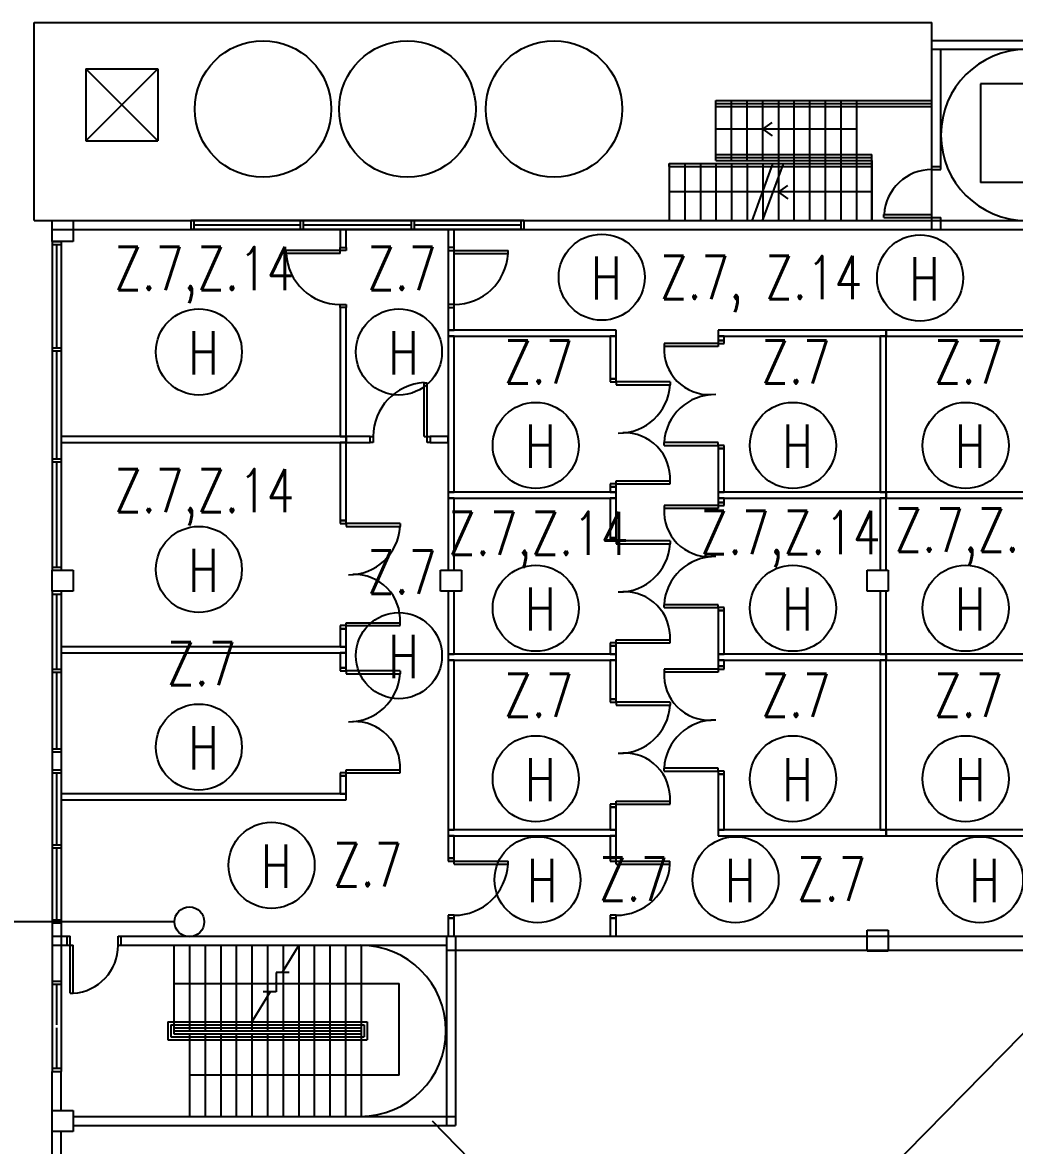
# Model space of a CAD drawing. Extents: x 134044 to 2458691, y -1196082 to 3409924.
# Drawn here: x 134178.1 to 134229.9, y 154011.6 to 154070.2 of the extents above; entities that cross this region are included whole.
import ezdxf

# ---------------------------------------------------------------- set-up
doc = ezdxf.new("R2010")
doc.units = 0
doc.layers.get('0').update_dxf_attribs({"linetype": 'CONTINUOUS'})
for name, color, linetype in [('000_-_ARCHITECT', 251, 'CONTINUOUS'), ('1', 251, 'CONTINUOUS'), ('2', 2, 'CONTINUOUS'), ('5', 4, 'CONTINUOUS'), ('CON1', 251, 'CONTINUOUS'), ('DOOR', 251, 'CONTINUOUS'), ('DR', 251, 'CONTINUOUS'), ('F-_DDIM', 251, 'CONTINUOUS'), ('F-OP', 5, 'CONTINUOUS'), ('F-WIN', 5, 'CONTINUOUS'), ('F_COL', 3, 'CONTINUOUS'), ('MIMIC_SIZE', 7, 'CONTINUOUS'), ('WALL_GYPSUM', 251, 'CONTINUOUS')]:
    doc.layers.add(name, color=color, linetype=linetype)
doc.styles.add('PLOT02__REVB$0$NARROW', font='SIMPLEX', dxfattribs={"width": 0.75})

msp = doc.modelspace()

# ---------------------------------------------------------------- linework, layer by layer
at = {"color": 1, "linetype": 'BYBLOCK'}
for centre, radius in [((134208.366, 154056.925), 2.25), ((134225.005, 154056.883), 2.25), ((134187.301, 154053.018), 2.25), ((134197.76, 154053.018), 2.25), ((134204.916, 154048.135), 2.25), ((134218.362, 154048.135), 2.25), ((134227.389, 154048.135), 2.25), ((134187.301, 154041.652), 2.25), ((134204.916, 154039.627), 2.25), ((134218.362, 154039.627), 2.25), ((134227.389, 154039.627), 2.25), ((134197.76, 154037.15), 2.25), ((134187.301, 154032.371), 2.25), ((134204.916, 154030.714), 2.25), ((134218.362, 154030.714), 2.25), ((134227.389, 154030.714), 2.25), ((134191.102, 154026.193), 2.25), ((134205.006, 154025.438), 2.25), ((134215.359, 154025.438), 2.25), ((134228.135, 154025.438), 2.25), ((134186.805, 154023.241), 0.778)]:
    msp.add_circle(centre, radius, dxfattribs=at)
at = {"layer": '000_-_ARCHITECT', "color": 0, "linetype": 'BYBLOCK'}
for p, q in [((134240.32, 154067.023), (134228.163, 154067.023)), ((134228.163, 154067.023), (134228.163, 154061.872)), ((134225.627, 154062.709), (134226.097, 154062.709)), ((134225.627, 154062.552), (134225.627, 154062.709)), ((134226.097, 154062.552), (134226.097, 154062.709)), ((134225.627, 154062.552), (134226.097, 154062.552)), ((134239.536, 154061.872), (134228.163, 154061.872)), ((134223.118, 154060.199), (134225.627, 154060.199)), ((134223.118, 154060.043), (134223.118, 154060.199)), ((134223.118, 154060.043), (134226.097, 154060.043)), ((134225.627, 154059.886), (134225.627, 154060.199)), ((134225.627, 154059.886), (134226.097, 154059.886)), ((134226.097, 154059.886), (134226.097, 154060.043)), ((134180.417, 154022.015), (134180.417, 154022.485)), ((134180.417, 154022.485), (134180.574, 154022.485)), ((134180.574, 154019.506), (134180.574, 154022.485)), ((134183.083, 154022.015), (134183.083, 154022.485)), ((134183.083, 154022.485), (134183.239, 154022.485)), ((134183.239, 154022.015), (134183.239, 154022.485)), ((134180.417, 154022.015), (134180.73, 154022.015)), ((134180.73, 154019.506), (134180.73, 154022.015)), ((134183.083, 154022.015), (134183.239, 154022.015)), ((134180.574, 154019.506), (134180.73, 154019.506)), ((134185.999, 154017.702), (134195.785, 154017.702)), ((134195.785, 154017.859), (134195.785, 154017.702)), ((134185.999, 154017.389), (134195.785, 154017.389)), ((134195.785, 154017.389), (134195.785, 154017.232))]:
    msp.add_line(p, q, dxfattribs=at)
for centre, start, end in [((134225.627, 154060.043), 90, 176.41668), ((134180.574, 154022.015), 273.58332, 0)]:
    msp.add_arc(centre, 2.509, start, end, dxfattribs=at)
at = {"layer": '1', "color": 0, "linetype": 'BYBLOCK'}
for p, q in [((134216.785, 154064.659), (134217.273, 154065.007)), ((134221.675, 154064.659), (134214.336, 154064.659)), ((134216.785, 154064.659), (134217.273, 154064.311)), ((134217.6, 154061.366), (134218.089, 154061.714)), ((134222.49, 154061.386), (134211.89, 154061.386)), ((134217.6, 154061.366), (134218.089, 154061.018)), ((134235.381, 154022.485), (134180.103, 153966.267)), ((134185.999, 154020.015), (134197.782, 154020.015)), ((134197.782, 154015.227), (134197.782, 154020.015)), ((134197.782, 154015.227), (134186.815, 154015.227)), ((134199.501, 154012.841), (134245.025, 153966.267))]:
    msp.add_line(p, q, dxfattribs=at)
at = {"layer": '2', "color": 0, "linetype": 'BYBLOCK'}
for p, q in [((134181.396, 154067.806), (134181.396, 154064.043)), ((134181.396, 154067.806), (134185.159, 154067.806)), ((134181.396, 154067.806), (134185.159, 154064.043)), ((134181.396, 154064.043), (134185.159, 154067.806)), ((134185.159, 154067.806), (134185.159, 154064.043)), ((134181.396, 154064.043), (134185.159, 154064.043))]:
    msp.add_line(p, q, dxfattribs=at)
at = {"layer": '5', "color": 0, "linetype": 'BYBLOCK'}
for p, q in [((134185.686, 154018.016), (134196.098, 154018.016)), ((134185.686, 154018.016), (134185.686, 154017.075)), ((134185.843, 154017.859), (134195.942, 154017.859)), ((134185.843, 154017.859), (134185.843, 154017.232)), ((134195.942, 154017.859), (134195.942, 154017.232)), ((134196.098, 154018.016), (134196.098, 154017.075)), ((134185.686, 154017.075), (134196.098, 154017.075)), ((134185.843, 154017.232), (134195.942, 154017.232))]:
    msp.add_line(p, q, dxfattribs=at)
at = {"layer": 'CON1', "color": 0, "linetype": 'BYBLOCK'}
for p, q in [((134178.692, 154070.236), (134225.627, 154070.236)), ((134178.692, 154059.886), (134178.692, 154070.236)), ((134225.627, 154059.415), (134225.627, 154070.236)), ((134225.627, 154069.295), (134245.495, 154069.295)), ((134245.495, 154068.824), (134225.627, 154068.824)), ((134226.097, 154062.552), (134226.097, 154068.824)), ((134214.336, 154063.022), (134222.49, 154063.022)), ((134222.49, 154059.886), (134222.49, 154063.022)), ((134178.692, 154059.886), (134245.495, 154059.886)), ((134226.097, 154059.415), (134226.097, 154059.919)), ((134179.633, 154059.415), (134241.575, 154059.415)), ((134179.633, 154032.129), (134180.103, 154032.129)), ((134179.633, 154032.129), (134179.633, 154031.189)), ((134180.103, 154032.129), (134180.103, 154031.189)), ((134179.633, 154031.189), (134180.103, 154031.189)), ((134179.633, 154023.191), (134179.633, 154020.133)), ((134180.103, 154023.191), (134180.103, 154020.133)), ((134179.633, 154022.485), (134180.417, 154022.485)), ((134183.239, 154022.485), (134237.302, 154022.485)), ((134200.254, 154022.485), (134200.254, 154012.606)), ((134200.724, 154022.485), (134200.724, 154012.606)), ((134179.633, 154022.015), (134180.417, 154022.015)), ((134183.239, 154022.015), (134200.254, 154022.015)), ((134200.254, 154021.764), (134235.381, 154021.764)), ((134179.633, 153965.796), (134179.633, 154015.428)), ((134180.103, 154013.39), (134180.103, 154015.428)), ((134180.73, 154013.076), (134200.724, 154013.076)), ((134180.103, 153965.796), (134180.103, 154012.292)), ((134180.73, 154012.606), (134200.724, 154012.606))]:
    msp.add_line(p, q, dxfattribs=at)
at = {"layer": 'DOOR', "color": 0, "linetype": 'BYBLOCK'}
for p, q in [((134214.446, 154053.456), (134211.626, 154053.456)), ((134211.626, 154053.456), (134211.626, 154053.143)), ((134214.446, 154053.3), (134211.626, 154053.3)), ((134214.759, 154053.613), (134214.446, 154053.613)), ((134214.446, 154053.613), (134214.446, 154053.456)), ((134214.446, 154053.456), (134214.759, 154053.456)), ((134214.446, 154053.456), (134214.446, 154053.3)), ((134214.759, 154053.456), (134214.759, 154053.613)), ((134208.8, 154051.608), (134208.8, 154051.451)), ((134209.114, 154051.608), (134208.8, 154051.608)), ((134209.114, 154051.451), (134209.114, 154051.608)), ((134208.8, 154051.451), (134209.114, 154051.451)), ((134209.114, 154051.451), (134209.114, 154051.294)), ((134211.934, 154051.451), (134209.114, 154051.451)), ((134209.114, 154051.294), (134211.934, 154051.294)), ((134211.934, 154051.451), (134211.934, 154051.294)), ((134214.446, 154048.281), (134211.626, 154048.281)), ((134211.626, 154048.125), (134211.626, 154048.281)), ((134211.626, 154048.125), (134214.446, 154048.125)), ((134214.446, 154048.125), (134214.446, 154048.281)), ((134214.759, 154048.125), (134214.446, 154048.125)), ((134214.446, 154048.125), (134214.446, 154047.968)), ((134214.446, 154047.968), (134214.759, 154047.968)), ((134214.759, 154047.968), (134214.759, 154048.125)), ((134209.114, 154046.119), (134209.114, 154046.276)), ((134209.114, 154046.276), (134211.934, 154046.276)), ((134211.934, 154046.119), (134211.934, 154046.433)), ((134208.8, 154046.119), (134208.8, 154045.962)), ((134209.114, 154046.119), (134208.8, 154046.119)), ((134208.8, 154045.962), (134209.114, 154045.962)), ((134209.114, 154045.962), (134209.114, 154046.119)), ((134209.114, 154046.119), (134211.934, 154046.119)), ((134214.759, 154045.145), (134214.446, 154045.145)), ((134214.446, 154045.145), (134214.446, 154044.988)), ((134214.759, 154044.988), (134214.759, 154045.145)), ((134214.446, 154044.988), (134211.626, 154044.988)), ((134211.626, 154044.988), (134211.626, 154044.675)), ((134214.446, 154044.832), (134211.626, 154044.832)), ((134214.446, 154044.988), (134214.759, 154044.988)), ((134214.446, 154044.988), (134214.446, 154044.832)), ((134194.687, 154044.204), (134194.687, 154044.047)), ((134195.001, 154044.204), (134194.687, 154044.204)), ((134194.687, 154044.047), (134195.001, 154044.047)), ((134195.001, 154044.047), (134195.001, 154044.204)), ((134195.001, 154044.047), (134195.001, 154043.891)), ((134197.82, 154044.047), (134195.001, 154044.047)), ((134195.001, 154043.891), (134197.82, 154043.891)), ((134197.82, 154044.047), (134197.82, 154043.891)), ((134208.8, 154043.303), (134208.8, 154043.146)), ((134209.114, 154043.303), (134208.8, 154043.303)), ((134209.114, 154043.146), (134209.114, 154043.303)), ((134208.8, 154043.146), (134209.114, 154043.146)), ((134209.114, 154043.146), (134209.114, 154042.989)), ((134211.934, 154043.146), (134209.114, 154043.146)), ((134209.114, 154042.989), (134211.934, 154042.989)), ((134211.934, 154043.146), (134211.934, 154042.989)), ((134214.446, 154039.813), (134211.626, 154039.813)), ((134211.626, 154039.657), (134211.626, 154039.813)), ((134214.446, 154039.657), (134214.446, 154039.813)), ((134211.626, 154039.657), (134214.446, 154039.657)), ((134214.759, 154039.657), (134214.446, 154039.657)), ((134214.446, 154039.657), (134214.446, 154039.5)), ((134214.446, 154039.5), (134214.759, 154039.5)), ((134214.759, 154039.5), (134214.759, 154039.657)), ((134194.687, 154038.716), (134194.687, 154038.559)), ((134195.001, 154038.716), (134194.687, 154038.716)), ((134195.001, 154038.716), (134195.001, 154038.872)), ((134195.001, 154038.872), (134197.82, 154038.872)), ((134195.001, 154038.559), (134195.001, 154038.716)), ((134195.001, 154038.716), (134197.82, 154038.716)), ((134197.82, 154038.716), (134197.82, 154039.029)), ((134194.687, 154038.559), (134195.001, 154038.559)), ((134211.934, 154037.814), (134211.934, 154038.128)), ((134208.8, 154037.814), (134208.8, 154037.657)), ((134209.114, 154037.814), (134208.8, 154037.814)), ((134208.8, 154037.657), (134209.114, 154037.657)), ((134209.114, 154037.814), (134209.114, 154037.971)), ((134209.114, 154037.971), (134211.934, 154037.971)), ((134209.114, 154037.657), (134209.114, 154037.814)), ((134209.114, 154037.814), (134211.934, 154037.814)), ((134194.687, 154036.52), (134194.687, 154036.363)), ((134195.001, 154036.52), (134194.687, 154036.52)), ((134194.687, 154036.363), (134195.001, 154036.363)), ((134195.001, 154036.363), (134195.001, 154036.52)), ((134195.001, 154036.363), (134195.001, 154036.207)), ((134197.82, 154036.363), (134195.001, 154036.363)), ((134197.82, 154036.363), (134197.82, 154036.207)), ((134214.446, 154036.446), (134211.626, 154036.446)), ((134211.626, 154036.446), (134211.626, 154036.132)), ((134214.446, 154036.289), (134211.626, 154036.289)), ((134214.759, 154036.603), (134214.446, 154036.603)), ((134214.446, 154036.603), (134214.446, 154036.446)), ((134214.446, 154036.446), (134214.759, 154036.446)), ((134214.446, 154036.446), (134214.446, 154036.289)), ((134214.759, 154036.446), (134214.759, 154036.603)), ((134195.001, 154036.207), (134197.82, 154036.207)), ((134208.8, 154034.874), (134208.8, 154034.717)), ((134209.114, 154034.874), (134208.8, 154034.874)), ((134208.8, 154034.717), (134209.114, 154034.717)), ((134209.114, 154034.717), (134209.114, 154034.874)), ((134209.114, 154034.717), (134209.114, 154034.56)), ((134211.934, 154034.717), (134209.114, 154034.717)), ((134209.114, 154034.56), (134211.934, 154034.56)), ((134211.934, 154034.717), (134211.934, 154034.56)), ((134194.687, 154031.032), (134194.687, 154030.875)), ((134195.001, 154031.032), (134194.687, 154031.032)), ((134195.001, 154031.032), (134195.001, 154031.189)), ((134195.001, 154031.189), (134197.82, 154031.189)), ((134195.001, 154030.875), (134195.001, 154031.032)), ((134195.001, 154031.032), (134197.82, 154031.032)), ((134197.82, 154031.032), (134197.82, 154031.345)), ((134214.446, 154031.271), (134211.626, 154031.271)), ((134211.626, 154031.114), (134211.626, 154031.271)), ((134211.626, 154031.114), (134214.446, 154031.114)), ((134214.446, 154031.114), (134214.446, 154031.271)), ((134214.759, 154031.114), (134214.446, 154031.114)), ((134214.446, 154031.114), (134214.446, 154030.957)), ((134214.446, 154030.957), (134214.759, 154030.957)), ((134214.759, 154030.957), (134214.759, 154031.114)), ((134194.687, 154030.875), (134195.001, 154030.875)), ((134208.8, 154029.385), (134208.8, 154029.228)), ((134209.114, 154029.385), (134208.8, 154029.385)), ((134208.8, 154029.228), (134209.114, 154029.228)), ((134209.114, 154029.385), (134209.114, 154029.542)), ((134209.114, 154029.542), (134211.934, 154029.542)), ((134209.114, 154029.228), (134209.114, 154029.385)), ((134209.114, 154029.385), (134211.934, 154029.385)), ((134211.934, 154029.385), (134211.934, 154029.699))]:
    msp.add_line(p, q, dxfattribs=at)
for centre in [(134190.656, 154065.713), (134198.208, 154065.713), (134205.87, 154065.713)]:
    msp.add_circle(centre, 3.568, dxfattribs=at)
for centre, radius, start, end in [((134213.989, 154053.154), 2.367, 176.46199, 272.41208), ((134209.274, 154051.443), 2.663, 269.09168, 356.98068), ((134214.286, 154048.132), 2.663, 89.09168, 176.98068), ((134209.571, 154046.422), 2.367, 356.46199, 92.41208), ((134213.989, 154044.685), 2.367, 176.46199, 272.41208), ((134195.161, 154044.04), 2.663, 269.09168, 356.98068), ((134209.274, 154043.138), 2.663, 269.09168, 356.98068), ((134214.286, 154039.664), 2.663, 89.09168, 176.98068), ((134195.457, 154039.019), 2.367, 356.46199, 92.41208), ((134209.571, 154038.117), 2.367, 356.46199, 92.41208), ((134213.989, 154036.143), 2.367, 176.46199, 272.41208), ((134195.161, 154036.356), 2.663, 269.09168, 356.98068), ((134209.274, 154034.709), 2.663, 269.09168, 356.98068), ((134195.457, 154031.335), 2.367, 356.46199, 92.41208), ((134214.286, 154031.122), 2.663, 89.09168, 176.98068), ((134209.571, 154029.688), 2.367, 356.46199, 92.41208)]:
    msp.add_arc(centre, radius, start, end, dxfattribs=at)
at = {"layer": 'DR', "color": 0, "linetype": 'BYBLOCK'}
for p, q in [((134194.687, 154058.318), (134191.869, 154058.318)), ((134191.869, 154058.161), (134191.869, 154058.318)), ((134194.687, 154058.161), (134191.869, 154058.161)), ((134194.687, 154058.318), (134194.687, 154058.474)), ((134194.687, 154058.474), (134195.001, 154058.474)), ((134194.687, 154058.161), (134194.687, 154058.318)), ((134195.001, 154058.318), (134194.687, 154058.318)), ((134195.001, 154058.474), (134195.001, 154058.318)), ((134200.332, 154058.474), (134200.332, 154058.318)), ((134200.646, 154058.474), (134200.332, 154058.474)), ((134200.332, 154058.318), (134200.646, 154058.318)), ((134200.646, 154058.318), (134200.646, 154058.474)), ((134200.646, 154058.318), (134203.464, 154058.318)), ((134200.646, 154058.161), (134200.646, 154058.318)), ((134200.646, 154058.161), (134203.464, 154058.161)), ((134203.464, 154058.161), (134203.464, 154058.318)), ((134194.687, 154055.338), (134194.687, 154055.495)), ((134194.687, 154055.495), (134195.001, 154055.495)), ((134195.001, 154055.338), (134194.687, 154055.338)), ((134195.001, 154055.495), (134195.001, 154055.338)), ((134200.332, 154055.495), (134200.332, 154055.338)), ((134200.646, 154055.495), (134200.332, 154055.495)), ((134200.332, 154055.338), (134200.646, 154055.338)), ((134200.646, 154055.338), (134200.646, 154055.495)), ((134199.078, 154048.595), (134199.078, 154051.413)), ((134199.078, 154051.413), (134199.235, 154051.413)), ((134199.235, 154048.595), (134199.235, 154051.413)), ((134196.255, 154048.281), (134196.255, 154048.595)), ((134196.255, 154048.595), (134196.412, 154048.595)), ((134196.412, 154048.595), (134196.412, 154048.281)), ((134199.078, 154048.595), (134199.235, 154048.595)), ((134199.235, 154048.281), (134199.235, 154048.595)), ((134199.235, 154048.595), (134199.391, 154048.595)), ((134199.391, 154048.595), (134199.391, 154048.281)), ((134196.412, 154048.281), (134196.255, 154048.281)), ((134199.391, 154048.281), (134199.235, 154048.281)), ((134200.332, 154026.562), (134200.332, 154026.406)), ((134200.646, 154026.562), (134200.332, 154026.562)), ((134200.332, 154026.406), (134200.646, 154026.406)), ((134200.646, 154026.406), (134200.646, 154026.562)), ((134200.646, 154026.406), (134203.464, 154026.406)), ((134200.646, 154026.249), (134200.646, 154026.406)), ((134203.464, 154026.249), (134203.464, 154026.406)), ((134208.8, 154026.562), (134208.8, 154026.406)), ((134209.114, 154026.562), (134208.8, 154026.562)), ((134208.8, 154026.406), (134209.114, 154026.406)), ((134209.114, 154026.406), (134209.114, 154026.562)), ((134209.114, 154026.406), (134211.932, 154026.406)), ((134209.114, 154026.249), (134209.114, 154026.406)), ((134211.932, 154026.249), (134211.932, 154026.406)), ((134200.646, 154026.249), (134203.464, 154026.249)), ((134209.114, 154026.249), (134211.932, 154026.249)), ((134200.332, 154023.583), (134200.332, 154023.426)), ((134200.646, 154023.583), (134200.332, 154023.583)), ((134200.332, 154023.426), (134200.646, 154023.426)), ((134200.646, 154023.426), (134200.646, 154023.583)), ((134208.8, 154023.583), (134208.8, 154023.426)), ((134209.114, 154023.583), (134208.8, 154023.583)), ((134208.8, 154023.426), (134209.114, 154023.426)), ((134209.114, 154023.426), (134209.114, 154023.583))]:
    msp.add_line(p, q, dxfattribs=at)
for centre, start, end in [((134194.687, 154058.318), 183.18474, 270), ((134200.646, 154058.318), 270, 356.81526), ((134199.235, 154048.595), 93.18474, 180), ((134200.646, 154026.406), 270, 356.81526), ((134209.114, 154026.406), 270, 356.81526)]:
    msp.add_arc(centre, 2.823, start, end, dxfattribs=at)
at = {"layer": 'F-_DDIM', "color": 0, "linetype": 'BYBLOCK'}
for p, q in [((134216.226, 154059.866), (134217.317, 154062.846)), ((134216.771, 154059.866), (134217.862, 154062.846)), ((134192.523, 154022.015), (134191.655, 154020.596)), ((134192.026, 154020.596), (134191.337, 154020.596)), ((134191.337, 154020.596), (134191.337, 154019.584)), ((134191.337, 154020.076), (134191.3, 154020.015)), ((134191.036, 154019.584), (134190.077, 154018.016)), ((134191.337, 154019.584), (134190.671, 154019.584))]:
    msp.add_line(p, q, dxfattribs=at)
at = {"layer": 'F-OP', "color": 0, "linetype": 'BYBLOCK'}
for p, q in [((134214.336, 154063.022), (134214.336, 154066.158)), ((134214.336, 154066.158), (134225.627, 154066.158)), ((134215.151, 154063.022), (134215.151, 154066.158)), ((134215.967, 154063.022), (134215.967, 154066.158)), ((134216.782, 154063.022), (134216.782, 154066.158)), ((134217.598, 154066.158), (134217.598, 154059.886)), ((134218.413, 154066.158), (134218.413, 154059.886)), ((134219.229, 154066.158), (134219.229, 154059.886)), ((134220.044, 154066.158), (134220.044, 154059.886)), ((134220.86, 154066.158), (134220.86, 154059.886)), ((134221.675, 154066.158), (134221.675, 154059.886)), ((134214.336, 154066.002), (134225.627, 154066.002)), ((134214.336, 154065.845), (134225.627, 154065.845)), ((134214.336, 154063.336), (134222.49, 154063.336)), ((134222.49, 154063.022), (134222.49, 154063.336)), ((134211.89, 154062.865), (134222.49, 154062.865)), ((134211.89, 154062.865), (134211.89, 154059.886)), ((134211.89, 154062.709), (134211.89, 154062.865)), ((134211.89, 154062.709), (134222.49, 154062.709)), ((134212.705, 154062.865), (134212.705, 154059.886)), ((134213.521, 154062.865), (134213.521, 154059.886)), ((134214.336, 154063.179), (134222.49, 154063.179)), ((134214.336, 154062.865), (134214.336, 154059.886)), ((134215.151, 154062.865), (134215.151, 154059.886)), ((134215.967, 154062.865), (134215.967, 154059.886)), ((134216.782, 154062.865), (134216.782, 154059.886)), ((134222.49, 154063.022), (134222.49, 154059.886)), ((134185.999, 154022.015), (134185.999, 154017.389)), ((134186.815, 154022.015), (134186.815, 154017.546)), ((134187.63, 154022.015), (134187.63, 154017.546)), ((134188.446, 154022.015), (134188.446, 154017.546)), ((134189.261, 154022.015), (134189.261, 154017.546)), ((134190.077, 154022.015), (134190.077, 154017.546)), ((134190.892, 154022.015), (134190.892, 154017.546)), ((134191.707, 154022.015), (134191.707, 154017.546)), ((134192.523, 154022.015), (134192.523, 154013.076)), ((134193.338, 154022.015), (134193.338, 154013.076)), ((134194.154, 154022.015), (134194.154, 154013.076)), ((134194.969, 154022.015), (134194.969, 154013.076)), ((134195.785, 154022.015), (134195.785, 154013.076)), ((134185.999, 154017.546), (134195.785, 154017.546)), ((134186.815, 154017.389), (134186.815, 154013.076)), ((134187.63, 154017.389), (134187.63, 154013.076)), ((134188.446, 154017.389), (134188.446, 154013.076)), ((134189.261, 154017.389), (134189.261, 154013.076)), ((134190.077, 154017.389), (134190.077, 154013.076)), ((134190.892, 154017.389), (134190.892, 154013.076)), ((134191.707, 154017.389), (134191.707, 154013.076))]:
    msp.add_line(p, q, dxfattribs=at)
for centre, start, end in [((134230.567, 154064.355), 90, 270), ((134195.753, 154017.545), 270, 90)]:
    msp.add_arc(centre, 4.469, start, end, dxfattribs=at)
at = {"layer": 'F-WIN', "color": 0, "linetype": 'BYBLOCK'}
for p, q in [((134186.889, 154059.886), (134186.889, 154059.415)), ((134204.295, 154059.886), (134186.889, 154059.886)), ((134187.045, 154059.886), (134187.045, 154059.415)), ((134192.612, 154059.415), (134192.612, 154059.886)), ((134192.769, 154059.415), (134192.769, 154059.886)), ((134198.415, 154059.415), (134198.415, 154059.886)), ((134198.571, 154059.415), (134198.571, 154059.886)), ((134204.138, 154059.886), (134204.138, 154059.415)), ((134204.295, 154059.886), (134204.295, 154059.415)), ((134204.295, 154059.415), (134186.889, 154059.415)), ((134192.612, 154059.651), (134187.045, 154059.651)), ((134198.415, 154059.651), (134192.769, 154059.651)), ((134204.138, 154059.651), (134198.571, 154059.651)), ((134179.633, 154058.788), (134180.103, 154058.788)), ((134179.633, 154058.788), (134179.633, 154041.617)), ((134179.633, 154058.631), (134180.103, 154058.631)), ((134179.868, 154058.631), (134179.868, 154053.221)), ((134180.103, 154058.788), (134180.103, 154041.617)), ((134180.103, 154053.221), (134179.633, 154053.221)), ((134180.103, 154053.064), (134179.633, 154053.064)), ((134179.868, 154053.064), (134179.868, 154047.419)), ((134180.103, 154047.419), (134179.633, 154047.419)), ((134180.103, 154047.262), (134179.633, 154047.262)), ((134179.868, 154047.262), (134179.868, 154041.774)), ((134179.633, 154041.774), (134180.103, 154041.774)), ((134179.633, 154041.617), (134180.103, 154041.617)), ((134179.633, 154040.519), (134179.633, 154032.129)), ((134179.633, 154040.362), (134180.103, 154040.362)), ((134179.868, 154040.362), (134179.868, 154036.442)), ((134180.103, 154040.519), (134180.103, 154032.129)), ((134179.633, 154036.442), (134180.103, 154036.442)), ((134179.633, 154036.285), (134180.103, 154036.285)), ((134179.868, 154036.285), (134179.868, 154032.286)), ((134179.633, 154032.286), (134180.103, 154032.286)), ((134179.633, 154031.189), (134180.103, 154031.189)), ((134179.633, 154031.189), (134179.633, 154023.191)), ((134179.633, 154031.032), (134180.103, 154031.032)), ((134179.868, 154031.032), (134179.868, 154027.268)), ((134180.103, 154031.189), (134180.103, 154023.191)), ((134179.633, 154027.268), (134180.103, 154027.268)), ((134179.633, 154027.111), (134180.103, 154027.111)), ((134179.868, 154027.111), (134179.868, 154023.348)), ((134179.633, 154023.348), (134180.103, 154023.348)), ((134179.633, 154023.191), (134180.103, 154023.191)), ((134179.633, 154020.133), (134180.103, 154020.133)), ((134179.633, 154020.133), (134179.633, 154015.428)), ((134179.633, 154019.976), (134180.103, 154019.976)), ((134179.868, 154019.976), (134179.868, 154017.859)), ((134180.103, 154020.133), (134180.103, 154015.428)), ((134179.868, 154017.702), (134179.868, 154015.585)), ((134179.633, 154015.585), (134180.103, 154015.585)), ((134179.633, 154015.428), (134180.103, 154015.428))]:
    msp.add_line(p, q, dxfattribs=at)
at = {"layer": 'F_COL', "color": 0, "linetype": 'BYBLOCK'}
for p, q in [((134179.633, 154059.886), (134180.73, 154059.886)), ((134179.633, 154058.788), (134179.633, 154059.886)), ((134180.73, 154059.886), (134180.73, 154058.788)), ((134180.73, 154058.788), (134179.633, 154058.788)), ((134179.633, 154041.617), (134180.73, 154041.617)), ((134179.633, 154040.519), (134179.633, 154041.617)), ((134180.73, 154041.617), (134180.73, 154040.519)), ((134199.94, 154041.617), (134201.038, 154041.617)), ((134199.94, 154040.519), (134199.94, 154041.617)), ((134199.94, 154041.617), (134201.038, 154041.617)), ((134199.94, 154040.519), (134199.94, 154041.617)), ((134201.038, 154041.617), (134201.038, 154040.519)), ((134201.038, 154041.617), (134201.038, 154040.519)), ((134222.24, 154041.617), (134223.337, 154041.617)), ((134222.24, 154040.519), (134222.24, 154041.617)), ((134222.24, 154041.617), (134223.337, 154041.617)), ((134222.24, 154040.519), (134222.24, 154041.617)), ((134223.337, 154041.617), (134223.337, 154040.519)), ((134223.337, 154041.617), (134223.337, 154040.519)), ((134180.73, 154040.519), (134179.633, 154040.519)), ((134201.038, 154040.519), (134199.94, 154040.519)), ((134201.038, 154040.519), (134199.94, 154040.519)), ((134223.337, 154040.519), (134222.24, 154040.519)), ((134223.337, 154040.519), (134222.24, 154040.519)), ((134222.24, 154022.799), (134223.337, 154022.799)), ((134222.24, 154021.701), (134222.24, 154022.799)), ((134223.337, 154022.799), (134223.337, 154021.701)), ((134223.337, 154021.701), (134222.24, 154021.701)), ((134179.633, 154013.39), (134180.73, 154013.39)), ((134179.633, 154012.292), (134179.633, 154013.39)), ((134180.73, 154013.39), (134180.73, 154012.292)), ((134180.73, 154012.292), (134179.633, 154012.292))]:
    msp.add_line(p, q, dxfattribs=at)
at = {"layer": 'MIMIC_SIZE', "color": 1}
msp.add_line((134186.028, 154023.241), (134177.468, 154023.241, -13253.826), dxfattribs=at)
at = {"layer": 'WALL_GYPSUM', "color": 0, "linetype": 'BYBLOCK'}
for p, q in [((134195.001, 154059.415), (134194.687, 154059.415)), ((134194.687, 154059.415), (134194.687, 154058.474)), ((134195.001, 154058.474), (134195.001, 154059.415)), ((134200.646, 154059.415), (134200.332, 154059.415)), ((134200.332, 154059.415), (134200.332, 154054.162)), ((134200.646, 154054.162), (134200.646, 154059.415)), ((134194.687, 154058.474), (134195.001, 154058.474)), ((134195.001, 154055.338), (134194.687, 154055.338)), ((134194.687, 154055.338), (134194.687, 154048.595)), ((134195.001, 154048.595), (134195.001, 154055.338)), ((134200.332, 154054.162), (134200.332, 154053.848)), ((134209.114, 154054.162), (134200.332, 154054.162)), ((134200.332, 154054.162), (134200.646, 154054.162)), ((134200.646, 154053.848), (134200.332, 154053.848)), ((134200.332, 154053.848), (134200.332, 154045.694)), ((134200.332, 154053.848), (134209.114, 154053.848)), ((134200.646, 154045.694), (134200.646, 154053.848)), ((134209.114, 154053.848), (134208.8, 154053.848)), ((134208.8, 154053.848), (134208.8, 154051.608)), ((134209.114, 154053.848), (134209.114, 154054.162)), ((134209.114, 154051.608), (134209.114, 154053.848)), ((134214.446, 154054.162), (134214.446, 154053.848)), ((134223.228, 154054.162), (134214.446, 154054.162)), ((134214.446, 154053.848), (134223.228, 154053.848)), ((134214.759, 154053.848), (134214.446, 154053.848)), ((134214.446, 154053.848), (134214.446, 154053.613)), ((134214.759, 154053.613), (134214.759, 154053.848)), ((134223.228, 154053.848), (134222.914, 154053.848)), ((134222.914, 154053.848), (134222.914, 154045.694)), ((134223.228, 154053.848), (134223.228, 154054.162)), ((134223.228, 154054.162), (134223.228, 154053.848)), ((134231.696, 154054.162), (134223.228, 154054.162)), ((134223.228, 154045.694), (134223.228, 154053.848)), ((134223.228, 154053.848), (134231.696, 154053.848)), ((134214.446, 154053.613), (134214.759, 154053.613)), ((134208.8, 154051.608), (134209.114, 154051.608)), ((134180.103, 154048.595), (134180.103, 154048.281)), ((134195.001, 154048.595), (134180.103, 154048.595)), ((134194.687, 154048.595), (134195.001, 154048.595)), ((134195.001, 154048.281), (134195.001, 154048.595)), ((134195.001, 154048.595), (134195.001, 154048.281)), ((134196.255, 154048.595), (134195.001, 154048.595)), ((134196.255, 154048.281), (134196.255, 154048.595)), ((134199.391, 154048.595), (134199.391, 154048.281)), ((134200.332, 154048.595), (134199.391, 154048.595)), ((134200.332, 154048.281), (134200.332, 154048.595)), ((134180.103, 154048.281), (134195.001, 154048.281)), ((134195.001, 154048.281), (134194.687, 154048.281)), ((134194.687, 154048.281), (134194.687, 154044.204)), ((134195.001, 154044.204), (134195.001, 154048.281)), ((134195.001, 154048.281), (134196.255, 154048.281)), ((134199.391, 154048.281), (134200.332, 154048.281)), ((134214.759, 154047.968), (134214.446, 154047.968)), ((134214.446, 154047.968), (134214.446, 154045.694)), ((134214.759, 154045.694), (134214.759, 154047.968)), ((134200.332, 154045.694), (134200.646, 154045.694)), ((134200.332, 154045.694), (134200.332, 154045.38)), ((134209.114, 154045.694), (134200.332, 154045.694)), ((134209.114, 154045.962), (134208.8, 154045.962)), ((134208.8, 154045.962), (134208.8, 154045.694)), ((134208.8, 154045.694), (134209.114, 154045.694)), ((134209.114, 154045.694), (134209.114, 154045.962)), ((134209.114, 154045.38), (134209.114, 154045.694)), ((134214.446, 154045.694), (134214.446, 154045.38)), ((134223.228, 154045.694), (134214.446, 154045.694)), ((134214.446, 154045.694), (134214.759, 154045.694)), ((134222.914, 154045.694), (134223.228, 154045.694)), ((134223.228, 154045.38), (134223.228, 154045.694)), ((134223.228, 154045.694), (134223.228, 154045.38)), ((134231.696, 154045.694), (134223.228, 154045.694)), ((134200.646, 154045.38), (134200.332, 154045.38)), ((134200.332, 154045.38), (134200.332, 154041.617)), ((134200.332, 154045.38), (134209.114, 154045.38)), ((134200.646, 154041.617), (134200.646, 154045.38)), ((134209.114, 154045.38), (134208.8, 154045.38)), ((134208.8, 154045.38), (134208.8, 154043.303)), ((134209.114, 154043.303), (134209.114, 154045.38)), ((134214.759, 154045.38), (134214.446, 154045.38)), ((134214.446, 154045.38), (134214.446, 154045.145)), ((134214.446, 154045.38), (134223.228, 154045.38)), ((134214.446, 154045.145), (134214.759, 154045.145)), ((134214.759, 154045.145), (134214.759, 154045.38)), ((134223.228, 154045.38), (134222.914, 154045.38)), ((134222.914, 154045.38), (134222.914, 154041.617)), ((134223.228, 154041.617), (134223.228, 154045.38)), ((134223.228, 154045.38), (134231.696, 154045.38)), ((134194.687, 154044.204), (134195.001, 154044.204)), ((134208.8, 154043.303), (134209.114, 154043.303)), ((134200.332, 154041.617), (134200.646, 154041.617)), ((134222.914, 154041.617), (134223.228, 154041.617)), ((134200.646, 154040.519), (134200.332, 154040.519)), ((134200.332, 154040.519), (134200.332, 154037.226)), ((134200.646, 154037.226), (134200.646, 154040.519)), ((134223.228, 154040.519), (134222.914, 154040.519)), ((134222.914, 154040.519), (134222.914, 154037.226)), ((134223.228, 154037.226), (134223.228, 154040.519)), ((134214.759, 154039.5), (134214.446, 154039.5)), ((134214.446, 154039.5), (134214.446, 154037.226)), ((134214.759, 154037.226), (134214.759, 154039.5)), ((134195.001, 154038.559), (134194.687, 154038.559)), ((134194.687, 154038.559), (134194.687, 154037.618)), ((134195.001, 154037.618), (134195.001, 154038.559)), ((134180.103, 154037.618), (134180.103, 154037.304)), ((134195.001, 154037.618), (134180.103, 154037.618)), ((134194.687, 154037.618), (134195.001, 154037.618)), ((134195.001, 154037.304), (134195.001, 154037.618)), ((134209.114, 154037.657), (134208.8, 154037.657)), ((134208.8, 154037.657), (134208.8, 154037.226)), ((134209.114, 154037.226), (134209.114, 154037.657)), ((134180.103, 154037.304), (134195.001, 154037.304)), ((134195.001, 154037.304), (134194.687, 154037.304)), ((134194.687, 154037.304), (134194.687, 154036.52)), ((134195.001, 154036.52), (134195.001, 154037.304)), ((134200.332, 154037.226), (134200.332, 154036.912)), ((134209.114, 154037.226), (134200.332, 154037.226)), ((134200.332, 154037.226), (134200.646, 154037.226)), ((134200.646, 154036.912), (134200.332, 154036.912)), ((134200.332, 154036.912), (134200.332, 154028.052)), ((134200.332, 154036.912), (134209.114, 154036.912)), ((134200.646, 154028.052), (134200.646, 154036.912)), ((134208.8, 154037.226), (134209.114, 154037.226)), ((134209.114, 154036.912), (134208.8, 154036.912)), ((134208.8, 154036.912), (134208.8, 154034.874)), ((134209.114, 154036.912), (134209.114, 154037.226)), ((134209.114, 154034.874), (134209.114, 154036.912)), ((134214.446, 154037.226), (134214.446, 154036.912)), ((134223.228, 154037.226), (134214.446, 154037.226)), ((134214.446, 154037.226), (134214.759, 154037.226)), ((134214.759, 154036.912), (134214.446, 154036.912)), ((134214.446, 154036.912), (134214.446, 154036.603)), ((134214.446, 154036.912), (134223.228, 154036.912)), ((134214.759, 154036.603), (134214.759, 154036.912)), ((134222.914, 154037.226), (134223.228, 154037.226)), ((134223.228, 154036.912), (134222.914, 154036.912)), ((134222.914, 154036.912), (134222.914, 154028.052)), ((134223.228, 154036.912), (134223.228, 154037.226)), ((134223.228, 154037.226), (134223.228, 154036.912)), ((134231.696, 154037.226), (134223.228, 154037.226)), ((134223.228, 154028.052), (134223.228, 154036.912)), ((134223.228, 154036.912), (134231.696, 154036.912)), ((134194.687, 154036.52), (134195.001, 154036.52)), ((134214.446, 154036.603), (134214.759, 154036.603)), ((134208.8, 154034.874), (134209.114, 154034.874)), ((134214.759, 154030.957), (134214.446, 154030.957)), ((134214.446, 154030.957), (134214.446, 154028.052)), ((134214.759, 154028.052), (134214.759, 154030.957)), ((134195.001, 154030.875), (134194.687, 154030.875)), ((134194.687, 154030.875), (134194.687, 154029.934)), ((134195.001, 154029.934), (134195.001, 154030.875)), ((134180.103, 154029.934), (134180.103, 154029.62)), ((134195.001, 154029.934), (134180.103, 154029.934)), ((134194.687, 154029.934), (134195.001, 154029.934)), ((134195.001, 154029.62), (134195.001, 154029.934)), ((134180.103, 154029.62), (134195.001, 154029.62)), ((134209.114, 154029.228), (134208.8, 154029.228)), ((134208.8, 154029.228), (134208.8, 154028.052)), ((134209.114, 154028.052), (134209.114, 154029.228)), ((134200.332, 154028.052), (134200.332, 154027.739)), ((134209.114, 154028.052), (134200.332, 154028.052)), ((134200.332, 154028.052), (134200.646, 154028.052)), ((134208.8, 154028.052), (134209.114, 154028.052)), ((134209.114, 154027.739), (134209.114, 154028.052)), ((134214.446, 154028.052), (134214.446, 154027.739)), ((134223.228, 154028.052), (134214.446, 154028.052)), ((134214.446, 154028.052), (134214.759, 154028.052)), ((134222.914, 154028.052), (134223.228, 154028.052)), ((134223.228, 154027.739), (134223.228, 154028.052)), ((134223.228, 154028.052), (134223.228, 154027.739)), ((134231.696, 154028.052), (134223.228, 154028.052)), ((134200.646, 154027.739), (134200.332, 154027.739)), ((134200.332, 154027.739), (134200.332, 154026.562)), ((134200.332, 154027.739), (134209.114, 154027.739)), ((134200.646, 154026.562), (134200.646, 154027.739)), ((134209.114, 154027.739), (134208.8, 154027.739)), ((134208.8, 154027.739), (134208.8, 154026.562)), ((134209.114, 154026.562), (134209.114, 154027.739)), ((134214.446, 154027.739), (134223.228, 154027.739)), ((134223.228, 154027.739), (134231.696, 154027.739)), ((134200.332, 154026.562), (134200.646, 154026.562)), ((134208.8, 154026.562), (134209.114, 154026.562)), ((134200.646, 154023.426), (134200.332, 154023.426)), ((134200.332, 154023.426), (134200.332, 154022.485)), ((134200.646, 154022.485), (134200.646, 154023.426)), ((134209.114, 154023.426), (134208.8, 154023.426)), ((134208.8, 154023.426), (134208.8, 154022.485)), ((134209.114, 154022.485), (134209.114, 154023.426)), ((134200.332, 154022.485), (134200.646, 154022.485)), ((134208.8, 154022.485), (134209.114, 154022.485))]:
    msp.add_line(p, q, dxfattribs=at)

# ---------------------------------------------------------------- texts
at = {"color": 1, "linetype": 'BYBLOCK', "style": 'PLOT02__REVB$0$NARROW', "width": 0.75}
for s, height, p in [('Z.7,Z.14', 2.2547, (134182.876, 154056.251, 0.077)), ('Z.7', 2.2547, (134196.104, 154056.251, 0.077)), ('H', 2.255, (134207.807, 154055.755, 7592.521)), ('Z.7, Z.14', 2.2547, (134211.405, 154055.783, 0.077)), ('H', 2.255, (134224.446, 154055.713, 7592.521)), ('H', 2.255, (134186.742, 154051.848, 7592.521)), ('H', 2.255, (134197.201, 154051.848, 7592.521)), ('Z.7', 2.2547, (134203.26, 154051.368, 0.077)), ('Z.7', 2.2547, (134216.706, 154051.368, 0.077)), ('Z.7', 2.2547, (134225.733, 154051.368, 0.077)), ('H', 2.255, (134204.357, 154046.965, 7592.521)), ('H', 2.255, (134217.804, 154046.965, 7592.521)), ('H', 2.255, (134226.83, 154046.965, 7592.521)), ('Z.7,Z.14', 2.2547, (134182.876, 154044.644, 0.077)), ('Z.7,Z.14', 2.2547, (134200.341, 154042.416, 0.077)), ('Z.7,Z.14', 2.2547, (134213.524, 154042.458, 0.077)), ('Z.7,Z.14', 2.2547, (134223.672, 154042.582, 0.077)), ('H', 2.255, (134186.742, 154040.482, 7592.521)), ('Z.7', 2.2547, (134196.104, 154040.383, 0.077)), ('H', 2.255, (134204.357, 154038.457, 7592.521)), ('H', 2.255, (134217.804, 154038.457, 7592.521)), ('H', 2.255, (134226.83, 154038.457, 7592.521)), ('H', 2.255, (134197.201, 154035.98, 7592.521)), ('Z.7', 2.2547, (134185.645, 154035.604, 0.077)), ('Z.7', 2.2547, (134203.26, 154033.947, 0.077)), ('Z.7', 2.2547, (134216.706, 154033.947, 0.077)), ('Z.7', 2.2547, (134225.733, 154033.947, 0.077)), ('H', 2.255, (134186.742, 154031.201, 7592.521)), ('H', 2.255, (134204.357, 154029.545, 7592.521)), ('H', 2.255, (134217.804, 154029.545, 7592.521)), ('H', 2.255, (134226.83, 154029.545, 7592.521)), ('H', 2.255, (134190.544, 154025.023, 7592.521)), ('Z.7', 2.2547, (134194.314, 154025.094, 0.077)), ('H', 2.255, (134204.447, 154024.269, 7592.521)), ('Z.7', 2.2547, (134208.218, 154024.339, 0.077)), ('H', 2.255, (134214.801, 154024.269, 7592.521)), ('Z.7', 2.2547, (134218.572, 154024.339, 0.077)), ('H', 2.255, (134227.576, 154024.269, 7592.521))]:
    msp.add_text(s, height=height, dxfattribs=at).set_placement(p)

doc.saveas('drawing.dxf')
